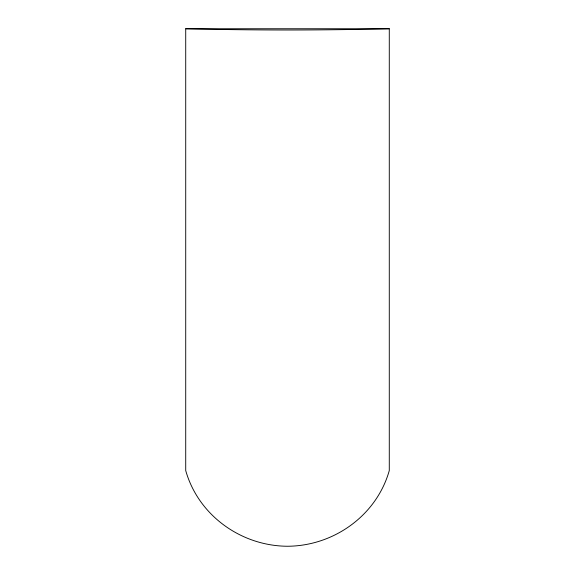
<?xml version="1.0" encoding="UTF-8"?>
<svg xmlns="http://www.w3.org/2000/svg" width="575" height="575" viewBox="0 0 575 575"><rect width="100%" height="100%" fill="white"/><g stroke="black" fill="none" stroke-linecap="round" stroke-linejoin="round"><path stroke-width="0.86" d="M389.282 28.75C321.447 30.41 253.553 30.41 185.718 28.75L185.718 470.573C198.425 515.516 241.241 545.991 287.5 546.25C333.759 545.991 376.575 515.516 389.282 470.573L389.282 28.75L185.718 28.75"/></g></svg>
